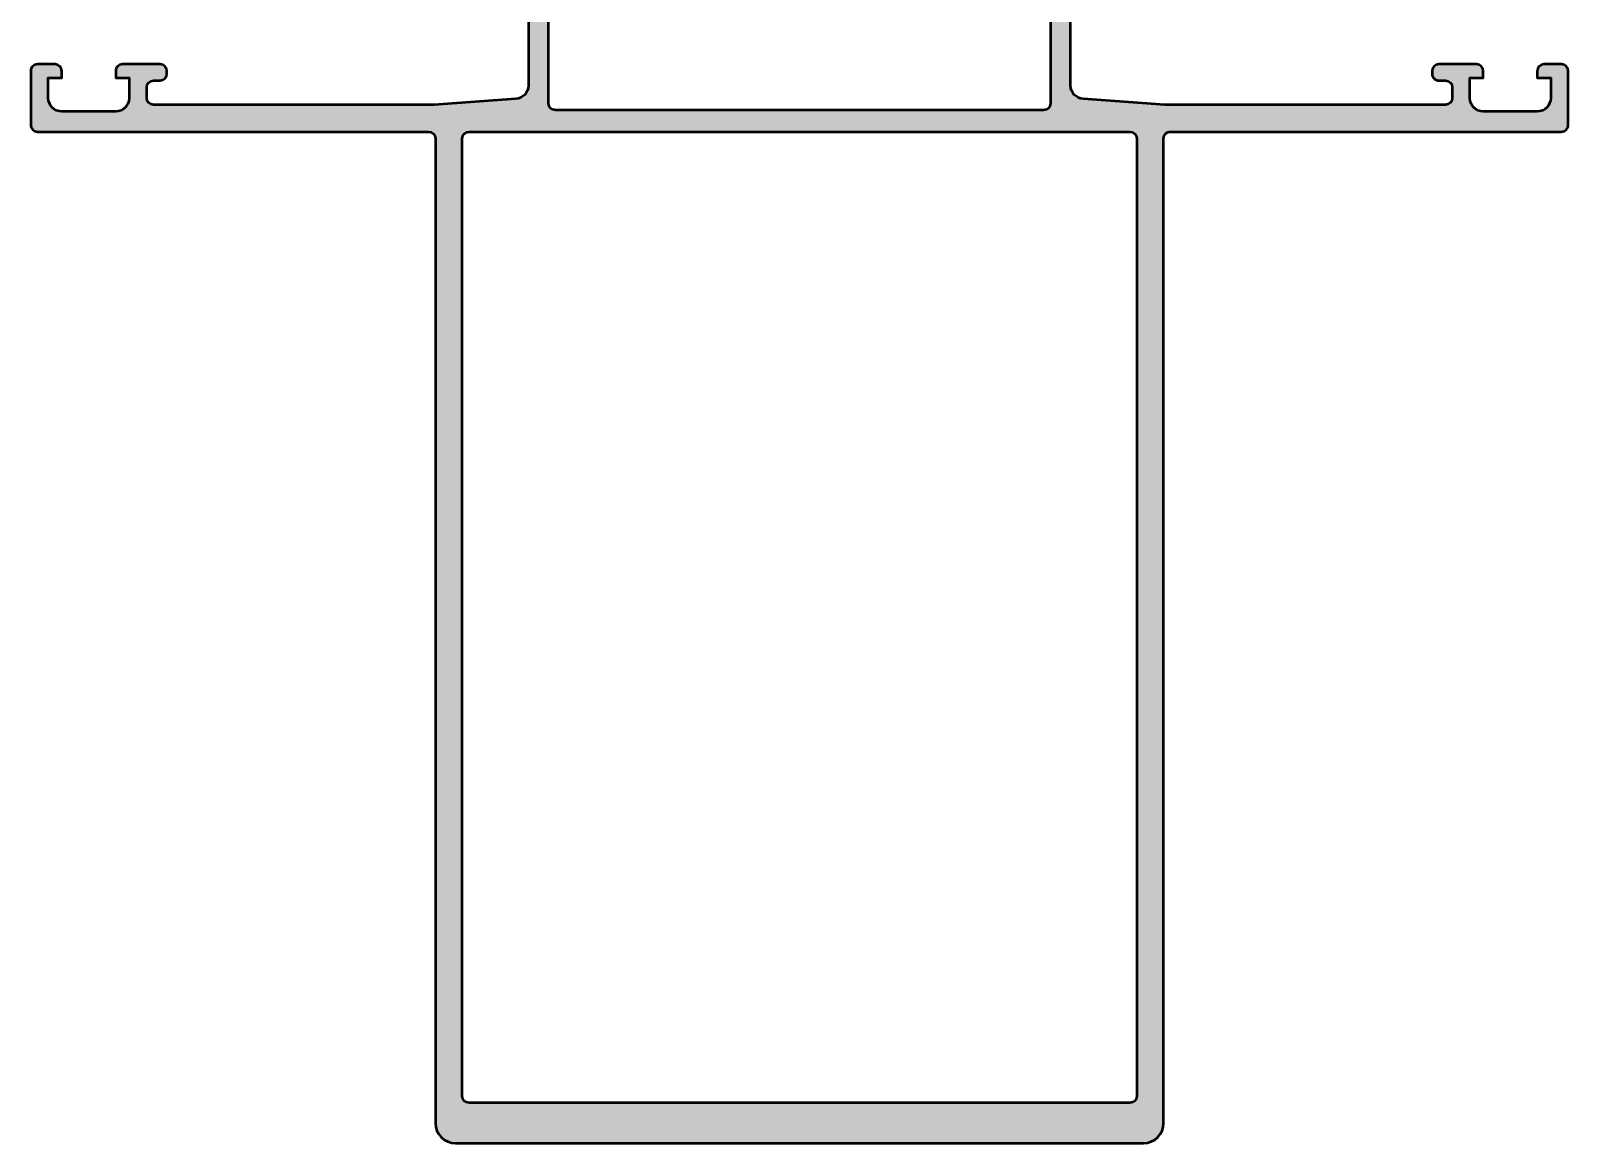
# Model space of a CAD drawing. Extents: x 0 to 114, y -75 to 90.
# Drawn here: x 0 to 114, y -75 to 7.5 of the extents above; entities that cross this region are included whole.
import ezdxf

# ---------------------------------------------------------------- set-up
doc = ezdxf.new("R2010")
doc.units = 0
doc.layers.add('0S-Alu contour', color=7, linetype='Continuous', lineweight=50)
doc.layers.add('0S-Alu hatch', color=252, linetype='Continuous', lineweight=25)

# ---------------------------------------------------------------- blocks, each defined once
blk = doc.blocks.new('445390__3465C4FD_5F2D_41A3_91AE_E70DC9F29F76_')
at = {"layer": '0S-Alu hatch'}
h = blk.add_hatch(color=256, dxfattribs=at)
edge = h.paths.add_edge_path()
edge.add_arc((35.49999999999999, 11.09999999999999), 0.4999999999999929, 180, 270)
edge.add_line((35.49999999999999, 10.6), (36.40000000000002, 10.6))
edge.add_ellipse((36.40000000000003, 10.10000000000001), major_axis=(-0.4999999999999929, 0), ratio=1, start_angle=180, end_angle=270.0000000000008, ccw=False)
edge.add_line((36.90000000000002, 10.10000000000001), (36.90000000000001, 3.4311192034013))
edge.add_ellipse((35.90000000000002, 3.4311192034013), major_axis=(-0.9999999999999928, 0), ratio=1, start_angle=94.08561677997449, end_angle=180, ccw=False)
edge.add_line((35.97124704998793, 2.433660503570572), (29.90000000000001, 2.000000000000001))
edge.add_line((29.90000000000001, 2.000000000000001), (9.099999999999998, 1.999999999999999))
edge.add_ellipse((9.099999999999998, 2.499999999999997), major_axis=(-0.4999999999999983, 0), ratio=1, start_angle=0, end_angle=90, ccw=False)
edge.add_line((8.6, 2.499999999999997), (8.6, 3.299999999999998))
edge.add_ellipse((9.1, 3.299999999999998), major_axis=(-0.5, 0), ratio=1, start_angle=270, end_angle=360, ccw=False)
edge.add_line((9.1, 3.799999999999998), (9.6, 3.799999999999998))
edge.add_arc((9.6, 4.299999999999998), 0.5, 270, 360)
edge.add_line((10.1, 4.299999999999994), (10.1, 4.499999999999995))
edge.add_arc((9.600000000000001, 4.5), 0.5, 0, 90)
edge.add_line((9.600000000000001, 5), (6.8, 4.999999999999999))
edge.add_arc((6.799999999999999, 4.5), 0.4999999999999983, 89.99999999999991, 180)
edge.add_line((6.300000000000001, 4.5), (6.300000000000001, 3.999999999999999))
edge.add_line((6.300000000000001, 3.999999999999999), (7.300000000000001, 3.999999999999999))
edge.add_line((7.300000000000001, 3.999999999999999), (7.300000000000002, 2.5))
edge.add_ellipse((6.300000000000002, 2.499999999999999), major_axis=(-1, 0), ratio=1, start_angle=90, end_angle=180, ccw=False)
edge.add_line((6.300000000000002, 1.499999999999999), (2.299999999999999, 1.499999999999998))
edge.add_ellipse((2.299999999999999, 2.499999999999999), major_axis=(-1, 0), ratio=1, start_angle=0, end_angle=90, ccw=False)
edge.add_line((1.299999999999999, 2.499999999999999), (1.299999999999999, 3.999999999999998))
edge.add_line((1.299999999999999, 3.999999999999998), (2.299999999999999, 3.999999999999999))
edge.add_line((2.299999999999999, 3.999999999999999), (2.3, 4.499999999999997))
edge.add_arc((1.799999999999998, 4.499999999999997), 0.5000000000000023, 0, 89.99999999999991)
edge.add_line((1.799999999999999, 5), (0.5000000000000026, 5.000000000000002))
edge.add_arc((0.5000000000000016, 4.5), 0.5000000000000018, 89.99999999999991, 180)
edge.add_line((-2e-16, 4.5), (0, 0.5))
edge.add_arc((0.5, 0.5), 0.5, 180, 269.9999999999999)
edge.add_line((0.4999999999999998, 0), (29.5, -2.1e-15))
edge.add_ellipse((29.5, -0.4999999999999987), major_axis=(-0.4999999999999966, 0), ratio=1, start_angle=180, end_angle=270, ccw=False)
edge.add_line((30, -0.4999999999999991), (29.99999999999998, -73.49999999999999))
edge.add_arc((31.49999999999998, -73.49999999999999), 1.5, 180, 270)
edge.add_line((31.49999999999998, -74.99999999999999), (82.50000000000006, -75.00000000000001))
edge.add_arc((82.50000000000003, -73.50000000000003), 1.499999999999985, 270.0000000000005, 360)
edge.add_line((84.00000000000001, -73.50000000000003), (84, -0.4999999999999858))
edge.add_ellipse((84.49999999999999, -0.4999999999999825), major_axis=(-0.4999999999999858, 0), ratio=1, start_angle=269.9999999999984, end_angle=360, ccw=False)
edge.add_line((84.50000000000001, 3.3e-15), (113.5, 0))
edge.add_arc((113.5, 0.5), 0.5, 270, 360)
edge.add_line((114, 0.5), (114, 4.500000000000001))
edge.add_arc((113.5, 4.500000000000001), 0.5, 0, 90)
edge.add_line((113.5, 5.000000000000001), (112.2, 5.000000000000005))
edge.add_arc((112.2, 4.500000000000019), 0.4999999999999858, 90, 180)
edge.add_line((111.7, 4.500000000000033), (111.7, 3.999999999999999))
edge.add_line((111.7, 3.999999999999999), (112.7, 4))
edge.add_line((112.7, 4), (112.7, 2.500000000000021))
edge.add_ellipse((111.7, 2.500000000000001), major_axis=(-1, 0), ratio=1, start_angle=90, end_angle=180, ccw=False)
edge.add_line((111.7, 1.500000000000001), (107.7, 1.50000000000001))
edge.add_ellipse((107.7, 2.50000000000001), major_axis=(-1, 0), ratio=1, start_angle=0, end_angle=90, ccw=False)
edge.add_line((106.7, 2.500000000000011), (106.7, 3.999999999999998))
edge.add_line((106.7, 3.999999999999998), (107.7, 3.999999999999999))
edge.add_line((107.7, 3.999999999999999), (107.7, 4.499999999999957))
edge.add_arc((107.2, 4.499999999999972), 0.5000000000000285, 0, 90)
edge.add_line((107.2, 5), (104.4, 5.000000000000007))
edge.add_arc((104.4, 4.500000000000021), 0.4999999999999858, 90, 180)
edge.add_line((103.9, 4.500000000000092), (103.9, 4.300000000000031))
edge.add_arc((104.4, 4.299999999999996), 0.5, 180, 270.0000000000017)
edge.add_line((104.4, 3.799999999999996), (104.8999999999999, 3.800000000000008))
edge.add_ellipse((104.8999999999999, 3.29999999999998), major_axis=(-0.5000000000000285, 0), ratio=1, start_angle=180, end_angle=270, ccw=False)
edge.add_line((105.4, 3.299999999999962), (105.4, 2.499999999999991))
edge.add_ellipse((104.8999999999999, 2.500000000000009), major_axis=(-0.5000000000000142, 0), ratio=1, start_angle=90, end_angle=180, ccw=False)
edge.add_line((104.8999999999999, 1.999999999999995), (84.10000000000001, 2.000000000000001))
edge.add_line((84.10000000000001, 2.000000000000001), (78.02875295001209, 2.433660503570569))
edge.add_ellipse((78.1, 3.431119203401318), major_axis=(-1.000000000000013, 0), ratio=1, start_angle=0, end_angle=85.91438322002551, ccw=False)
edge.add_line((77.09999999999998, 3.431119203401317), (77.09999999999998, 10.09999999999999))
edge.add_ellipse((77.6, 10.09999999999999), major_axis=(-0.5000000000000142, 0), ratio=1, start_angle=270, end_angle=360, ccw=False)
edge.add_line((77.6, 10.6), (78.5, 10.6))
edge.add_arc((78.5, 11.09999999999998), 0.4999999999999858, 270, 360)
edge.add_line((78.99999999999999, 11.09999999999998), (79, 12.49999999999999))
edge.add_ellipse((79.07883644654306, 12.7675205919931), major_axis=(-0.2788950563274388, 0), ratio=1, start_angle=-1.164589373961121, end_angle=73.58012358050348, ccw=False)
edge.add_line((78.799999, 12.77318899999081), (78.799999, 13.22678299999139))
edge.add_ellipse((79.07886709564316, 13.23244365946856), major_axis=(-0.2789255417371458, 0), ratio=1, start_angle=-73.5754054446432, end_angle=1.1628700729103798, ccw=False)
edge.add_line((78.99999999999999, 13.4999869999915), (79, 15.379998))
edge.add_arc((78.69999999999999, 15.379998), 0.3000000000000114, 0, 90)
edge.add_line((78.69999999999999, 15.67999800000001), (77.72002568095719, 15.679998))
edge.add_arc((77.72002568095719, 15.37999800000002), 0.2999999999999829, 90, 180)
edge.add_line((77.4200256809572, 15.37999800000002), (77.4200256809572, 12.62000000000001))
edge.add_ellipse((77.30002568095723, 12.62000000000001), major_axis=(-0.1199999999999761, 0), ratio=1, start_angle=90, end_angle=180, ccw=False)
edge.add_line((77.30002568095723, 12.50000000000003), (73.00000000000004, 12.50000000000003))
edge.add_ellipse((73.00000000000004, 13.00000000000003), major_axis=(-0.5, 0), ratio=1, start_angle=0, end_angle=90, ccw=False)
edge.add_line((72.50000000000004, 13.00000000000008), (72.50000000000011, 13.70000000000008))
edge.add_line((72.50000000000011, 13.70000000000008), (73.88149545762253, 16.0928203230276))
edge.add_arc((73.7618802153519, 16.16188021535175), 0.1381197846482771, 329.9999999999972, 455.6225775507961)
edge.add_arc((74.23822324117366, 11.32339113815268), 4.99999999999951, 95.62257755079023, 162.2515836439295)
edge.add_ellipse((68.99999999999984, 13.00000000000052), major_axis=(-0.5000000000004983, 0), ratio=1, start_angle=90, end_angle=162.2515836439297, ccw=False)
edge.add_line((68.99999999999984, 12.50000000000002), (45.00000000000011, 12.50000000000003))
edge.add_ellipse((45.00000000000011, 13.00000000000055), major_axis=(-0.500000000000517, 0), ratio=1, start_angle=17.74841635607038, end_angle=90, ccw=False)
edge.add_arc((39.76177675882631, 11.3233911381527), 4.99999999999949, 17.74841635607047, 84.3774224492089)
edge.add_arc((40.23811978464816, 16.16188021535176), 0.1381197846482664, 84.37742244920636, 210.0000000000005)
edge.add_line((40.11850454237752, 16.09282032302763), (41.49999999999987, 13.7000000000001))
edge.add_line((41.49999999999987, 13.7000000000001), (41.49999999999995, 13.00000000000009))
edge.add_ellipse((40.99999999999996, 13.00000000000002), major_axis=(-0.4999999999999858, 0), ratio=1, start_angle=90, end_angle=180, ccw=False)
edge.add_line((40.99999999999996, 12.50000000000004), (36.69997431904277, 12.50000000000003))
edge.add_ellipse((36.69997431904277, 12.62000000000001), major_axis=(-0.1199999999999761, 0), ratio=1, start_angle=0, end_angle=90, ccw=False)
edge.add_line((36.57997431904279, 12.62000000000001), (36.57997431904279, 15.37999800000001))
edge.add_arc((36.2799743190428, 15.37999800000001), 0.2999999999999971, 0, 90)
edge.add_line((36.2799743190428, 15.67999800000001), (35.30000000000001, 15.67999800000001))
edge.add_arc((35.30000000000001, 15.379998), 0.3000000000000114, 90, 180)
edge.add_line((35, 15.379998), (35, 13.4999869999915))
edge.add_ellipse((34.92113290435684, 13.23244365946857), major_axis=(-0.278925541737144, 0), ratio=1, start_angle=178.8371299271155, end_angle=253.5754054446462, ccw=False)
edge.add_line((35.200001, 13.22678299999152), (35.200001, 12.77318899999148))
edge.add_ellipse((34.92116355345696, 12.76752059199311), major_axis=(-0.2788950563274308, 0), ratio=1, start_angle=106.4198764194924, end_angle=181.1645893740985, ccw=False)
edge.add_line((35, 12.49999999999999), (35, 11.09999999999999))
edge = h.paths.add_edge_path()
edge.add_line((75.1, 1.599999999999999), (38.9, 1.600000000000001))
edge.add_ellipse((38.9, 2.100000000000001), major_axis=(-0.5, 0), ratio=1, start_angle=0, end_angle=90, ccw=False)
edge.add_line((38.4, 2.100000000000001), (38.39999999999999, 10.3))
edge.add_ellipse((38.89999999999999, 10.3), major_axis=(-0.5, 0), ratio=1, start_angle=270, end_angle=360, ccw=False)
edge.add_line((38.89999999999999, 10.8), (75.1, 10.8))
edge.add_ellipse((75.1, 10.3), major_axis=(-0.5, 0), ratio=1, start_angle=180, end_angle=270, ccw=False)
edge.add_line((75.6, 10.3), (75.6, 2.100000000000006))
edge.add_ellipse((75.1, 2.100000000000004), major_axis=(-0.5, 0), ratio=1, start_angle=90, end_angle=180, ccw=False)
edge = h.paths.add_edge_path()
edge.add_line((31.99999999999999, -71.5), (32, -0.5))
edge.add_ellipse((32.5, -0.4999999999999984), major_axis=(-0.5, 0), ratio=1, start_angle=270, end_angle=360, ccw=False)
edge.add_line((32.5, 1.6e-15), (81.5, 0))
edge.add_ellipse((81.5, -0.5), major_axis=(-0.5, 0), ratio=1, start_angle=180, end_angle=270, ccw=False)
edge.add_line((82, -0.5), (82, -71.5))
edge.add_ellipse((81.5, -71.5), major_axis=(-0.5, 0), ratio=1, start_angle=90, end_angle=180, ccw=False)
edge.add_line((81.5, -72), (32.49999999999999, -72))
edge.add_ellipse((32.49999999999999, -71.5), major_axis=(-0.5, 0), ratio=1, start_angle=0, end_angle=90, ccw=False)
at = {"layer": '0S-Alu contour', "color": 7}
for points in [[(40.11850454237752, 16.09282032302763), (41.49999999999987, 13.7000000000001), (41.49999999999995, 13.00000000000009)], [(72.50000000000004, 13.00000000000008), (72.50000000000011, 13.70000000000008), (73.88149545762253, 16.0928203230276)], [(35, 15.379998), (35, 13.4999869999915)], [(36.2799743190428, 15.67999800000001), (35.30000000000001, 15.67999800000001)], [(36.57997431904279, 12.62000000000001), (36.57997431904279, 15.37999800000001)], [(77.4200256809572, 15.37999800000002), (77.4200256809572, 12.62000000000001)], [(78.69999999999999, 15.67999800000001), (77.72002568095719, 15.679998)], [(78.99999999999999, 13.4999869999915), (79, 15.379998)], [(35.200001, 13.22678299999152), (35.200001, 12.77318899999148)], [(78.799999, 12.77318899999081), (78.799999, 13.22678299999139)], [(35, 12.49999999999999), (35, 11.09999999999999)], [(40.99999999999996, 12.50000000000004), (36.69997431904277, 12.50000000000003)], [(68.99999999999984, 12.50000000000002), (45.00000000000011, 12.50000000000003)], [(77.30002568095723, 12.50000000000003), (73.00000000000004, 12.50000000000003)], [(78.99999999999999, 11.09999999999998), (79, 12.49999999999999)], [(35.49999999999999, 10.6), (36.40000000000002, 10.6)], [(38.4, 2.100000000000001), (38.39999999999999, 10.3)], [(38.89999999999999, 10.8), (75.1, 10.8)], [(75.6, 10.3), (75.6, 2.100000000000006)], [(77.6, 10.6), (78.5, 10.6)], [(36.90000000000002, 10.10000000000001), (36.90000000000001, 3.4311192034013)], [(77.09999999999998, 3.431119203401317), (77.09999999999998, 10.09999999999999)], [(1.799999999999999, 5), (0.5000000000000026, 5.000000000000002)], [(9.600000000000001, 5), (6.8, 4.999999999999999)], [(107.2, 5), (104.4, 5.000000000000007)], [(113.5, 5.000000000000001), (112.2, 5.000000000000005)], [(-2e-16, 4.5), (0, 0.5)], [(1.299999999999999, 2.499999999999999), (1.299999999999999, 3.999999999999998), (2.299999999999999, 3.999999999999999), (2.3, 4.499999999999997)], [(6.300000000000001, 4.5), (6.300000000000001, 3.999999999999999), (7.300000000000001, 3.999999999999999), (7.300000000000002, 2.5)], [(9.1, 3.799999999999998), (9.6, 3.799999999999998)], [(10.1, 4.299999999999994), (10.1, 4.499999999999995)], [(103.9, 4.500000000000092), (103.9, 4.300000000000031)], [(104.4, 3.799999999999996), (104.8999999999999, 3.800000000000008)], [(106.7, 2.500000000000011), (106.7, 3.999999999999998), (107.7, 3.999999999999999), (107.7, 4.499999999999957)], [(111.7, 4.500000000000033), (111.7, 3.999999999999999), (112.7, 4), (112.7, 2.500000000000021)], [(114, 0.5), (114, 4.500000000000001)], [(8.6, 2.499999999999997), (8.6, 3.299999999999998)], [(35.97124704998793, 2.433660503570572), (29.90000000000001, 2.000000000000001), (9.099999999999998, 1.999999999999999)], [(104.8999999999999, 1.999999999999995), (84.10000000000001, 2.000000000000001), (78.02875295001209, 2.433660503570569)], [(105.4, 3.299999999999962), (105.4, 2.499999999999991)], [(6.300000000000002, 1.499999999999999), (2.299999999999999, 1.499999999999998)], [(75.1, 1.599999999999999), (38.9, 1.600000000000001)], [(111.7, 1.500000000000001), (107.7, 1.50000000000001)], [(0.4999999999999998, 0), (29.5, -2.1e-15)], [(32.5, 1.6e-15), (81.5, 0)], [(84.50000000000001, 3.3e-15), (113.5, 0)], [(30, -0.4999999999999991), (29.99999999999998, -73.49999999999999)], [(31.99999999999999, -71.5), (32, -0.5)], [(82, -0.5), (82, -71.5)], [(84.00000000000001, -73.50000000000003), (84, -0.4999999999999858)], [(81.5, -72), (32.49999999999999, -72)], [(31.49999999999998, -74.99999999999999), (82.50000000000006, -75.00000000000001)]]:
    blk.add_lwpolyline(points, dxfattribs=at)
for centre, radius, start, end in [((40.23811978464816, 16.16188021535176), 0.1381197846482664, 84.37742244920636, 210.0000000000005), ((39.76177675882631, 11.3233911381527), 4.99999999999949, 17.74841635607047, 84.3774224492089), ((74.23822324117366, 11.32339113815268), 4.99999999999951, 95.62257755079023, 162.2515836439295), ((73.7618802153519, 16.16188021535175), 0.1381197846482771, 329.9999999999972, 95.62257755079611), ((35.30000000000001, 15.379998), 0.3000000000000114, 90, 180), ((36.2799743190428, 15.37999800000001), 0.2999999999999971, 0, 90), ((77.72002568095719, 15.37999800000002), 0.2999999999999829, 90, 180), ((78.69999999999999, 15.379998), 0.3000000000000114, 0, 90), ((35.49999999999999, 11.09999999999999), 0.4999999999999929, 180, 270), ((78.5, 11.09999999999998), 0.4999999999999858, 270, 0), ((0.5000000000000016, 4.5), 0.5000000000000018, 89.99999999999991, 180), ((1.799999999999998, 4.499999999999997), 0.5000000000000023, 0, 89.99999999999991), ((6.799999999999999, 4.5), 0.4999999999999983, 89.99999999999991, 180), ((9.600000000000001, 4.5), 0.5, 0, 90), ((104.4, 4.500000000000021), 0.4999999999999858, 90, 180), ((107.2, 4.499999999999972), 0.5000000000000285, 0, 90), ((112.2, 4.500000000000019), 0.4999999999999858, 90, 180), ((113.5, 4.500000000000001), 0.5, 0, 90), ((9.6, 4.299999999999998), 0.5, 270, 0), ((104.4, 4.299999999999996), 0.5, 180, 270.0000000000017), ((0.5, 0.5), 0.5, 180, 269.9999999999999), ((113.5, 0.5), 0.5, 270, 0), ((31.49999999999998, -73.49999999999999), 1.5, 180, 270), ((82.50000000000003, -73.50000000000003), 1.499999999999985, 270.0000000000005, 0)]:
    blk.add_arc(centre, radius, start, end, dxfattribs=at)
at = {"layer": '0S-Alu contour', "color": 7, "extrusion": (0, 0, -1)}
for centre, radius, start, end in [((-34.92113290435684, 13.23244365946857), 0.278925541737144, 106.4245945553538, 181.1628700728846), ((-34.92116355345696, 12.76752059199311), 0.2788950563274308, 178.8354106259015, 253.5801235805076), ((-36.69997431904277, 12.62000000000001), 0.1199999999999761, 270, 0), ((-40.99999999999996, 13.00000000000002), 0.4999999999999858, 180, 270), ((-45.00000000000011, 13.00000000000055), 0.500000000000517, 270, 342.2515836439296), ((-68.99999999999984, 13.00000000000052), 0.5000000000004983, 197.7484163560703, 270), ((-73.00000000000004, 13.00000000000003), 0.5, 270, 0), ((-77.30002568095723, 12.62000000000001), 0.1199999999999761, 180, 270), ((-79.07883644654306, 12.7675205919931), 0.2788950563274388, 286.4198764194965, 1.164589373961092), ((-79.07886709564316, 13.23244365946856), 0.2789255417371458, 358.8371299270896, 73.57540544464332), ((-36.40000000000003, 10.10000000000001), 0.4999999999999929, 89.9999999999992, 180), ((-38.89999999999999, 10.3), 0.5, 0, 90), ((-75.1, 10.3), 0.5, 90, 180), ((-77.6, 10.09999999999999), 0.5000000000000142, 0, 90), ((-9.1, 3.299999999999998), 0.5, 0, 90), ((-35.90000000000002, 3.4311192034013), 0.9999999999999928, 180, 265.9143832200255), ((-78.1, 3.431119203401318), 1.000000000000013, 274.0856167799745, 0), ((-104.8999999999999, 3.29999999999998), 0.5000000000000285, 90, 180), ((-2.299999999999999, 2.499999999999999), 1, 270, 0), ((-6.300000000000002, 2.499999999999999), 1, 180, 270), ((-9.099999999999998, 2.499999999999997), 0.4999999999999983, 270, 0), ((-104.8999999999999, 2.500000000000009), 0.5000000000000142, 180, 270), ((-107.7, 2.50000000000001), 1, 270, 0), ((-111.7, 2.500000000000001), 1, 180, 270), ((-38.9, 2.100000000000001), 0.5, 270, 0), ((-75.1, 2.100000000000004), 0.5, 180, 270), ((-32.5, -0.4999999999999984), 0.5, 0, 90), ((-81.5, -0.5), 0.5, 90, 180), ((-84.49999999999999, -0.4999999999999825), 0.4999999999999858, 0, 90.0000000000016), ((-29.5, -0.4999999999999987), 0.4999999999999966, 90, 180), ((-32.49999999999999, -71.5), 0.5, 270, 0), ((-81.5, -71.5), 0.5, 180, 270)]:
    blk.add_arc(centre, radius, start, end, dxfattribs=at)
blk = doc.blocks.new('441540__01FFC576_C882_49D5_AAB1_0DCB8C0202FF_')
at = {"layer": '0S-Alu contour', "color": 7}
blk.add_blockref('445390__3465C4FD_5F2D_41A3_91AE_E70DC9F29F76_', (0, 0), dxfattribs=at)

msp = doc.modelspace()

# ---------------------------------------------------------------- block references
at = {"layer": '0S-Alu contour', "color": 7}
msp.add_blockref('441540__01FFC576_C882_49D5_AAB1_0DCB8C0202FF_', (0, 0), dxfattribs=at)

doc.saveas('drawing.dxf')
